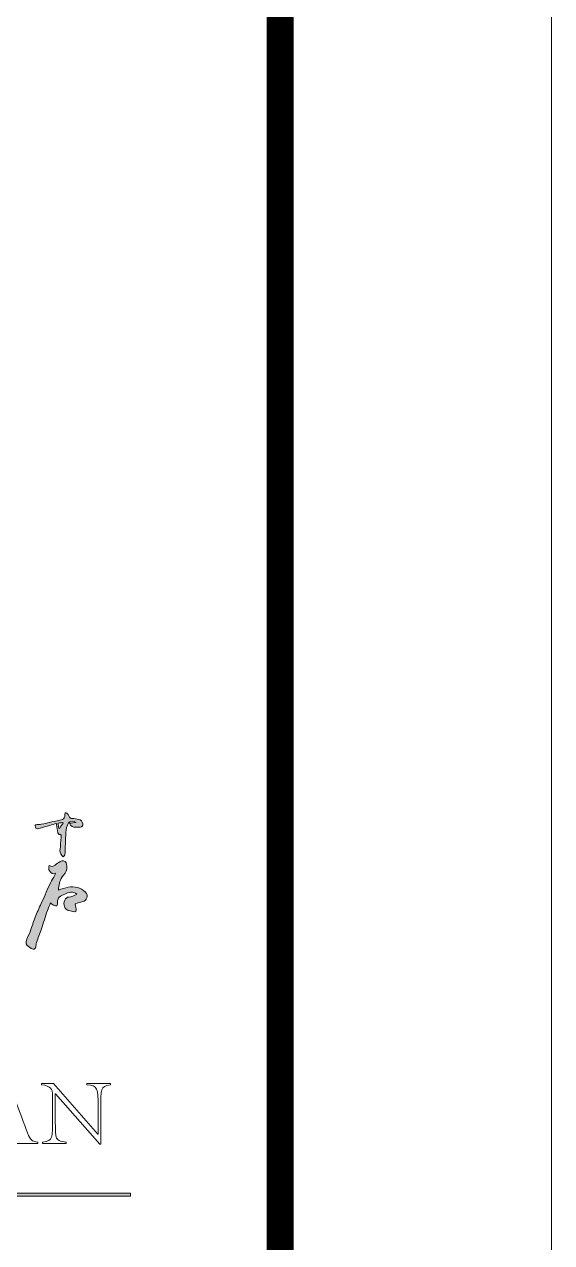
# Model space of a CAD drawing. Header units: inches. Extents: x -3272461 to -2504170, y 403793 to 1071042.
# Drawn here: x -2943617 to -2940702, y 690879 to 697612 of the extents above; entities that cross this region are included whole.
import ezdxf

# ---------------------------------------------------------------- set-up
doc = ezdxf.new("R2010")
doc.units = ezdxf.units.IN
doc.header["$LTSCALE"] = 1000
doc.header["$MEASUREMENT"] = 0
doc.layers.get('0').update_dxf_attribs({"lineweight": 18})
doc.layers.add('PUB_TITLE', color=153, linetype='Continuous', lineweight=18)
doc.layers.add('图层 1', color=7, linetype='Continuous', lineweight=18)

msp = doc.modelspace()

# ---------------------------------------------------------------- hatches: boundary and pattern name
h = msp.add_hatch(color=256)
edge = h.paths.add_edge_path(flags=0)
edge.add_spline(control_points=[(-2943316.7, 693218.2), (-2943328, 693220.7), (-2943339.6, 693223.5), (-2943351.1, 693223.2)], knot_values=[0, 0, 0, 0, 34.842868, 34.842868, 34.842868, 34.842868], weights=[1, 1, 1, 1], degree=3, periodic=0)
edge.add_spline(control_points=[(-2943351.1, 693223.2), (-2943362.5, 693223), (-2943367.3, 693226.7), (-2943370, 693237.5)], knot_values=[0, 0, 0, 0, 26.477189, 26.477189, 26.477189, 26.477189], weights=[1, 1, 1, 1], degree=3, periodic=0)
edge.add_spline(control_points=[(-2943370, 693237.5), (-2943371.6, 693243.4), (-2943376.8, 693248.9), (-2943381.6, 693253)], knot_values=[0, 0, 0, 0, 19.651519, 19.651519, 19.651519, 19.651519], weights=[1, 1, 1, 1], degree=3, periodic=0)
edge.add_spline(control_points=[(-2943381.6, 693253), (-2943387.6, 693258), (-2943391.8, 693255.2), (-2943392.7, 693247.5)], knot_values=[0, 0, 0, 0, 16.866186, 16.866186, 16.866186, 16.866186], weights=[1, 1, 1, 1], degree=3, periodic=0)
edge.add_spline(control_points=[(-2943392.7, 693247.5), (-2943393.4, 693240.5), (-2943393.9, 693233.2), (-2943396.2, 693226.7)], knot_values=[0, 0, 0, 0, 21.097334, 21.097334, 21.097334, 21.097334], weights=[1, 1, 1, 1], degree=3, periodic=0)
edge.add_spline(control_points=[(-2943396.2, 693226.7), (-2943397.6, 693222.9), (-2943402, 693218.5), (-2943405.9, 693217.6)], knot_values=[0, 0, 0, 0, 13.685045, 13.685045, 13.685045, 13.685045], weights=[1, 1, 1, 1], degree=3, periodic=0)
edge.add_spline(control_points=[(-2943405.9, 693217.6), (-2943445, 693208.4), (-2943484.4, 693199.9), (-2943523.7, 693191.4)], knot_values=[0, 0, 0, 0, 120.770531, 120.770531, 120.770531, 120.770531], weights=[1, 1, 1, 1], degree=3, periodic=0)
edge.add_spline(control_points=[(-2943523.7, 693191.4), (-2943530.9, 693189.9), (-2943538.4, 693189.7), (-2943545.7, 693189.1)], knot_values=[0, 0, 0, 0, 22.133973, 22.133973, 22.133973, 22.133973], weights=[1, 1, 1, 1], degree=3, periodic=0)
edge.add_spline(control_points=[(-2943545.7, 693189.1), (-2943549.2, 693188.7), (-2943552.7, 693188.9), (-2943556.3, 693188.9)], knot_values=[0, 0, 0, 0, 10.534797, 10.534797, 10.534797, 10.534797], weights=[1, 1, 1, 1], degree=3, periodic=0)
edge.add_spline(control_points=[(-2943556.3, 693188.9), (-2943556.1, 693184.6), (-2943556.8, 693179.9), (-2943555.5, 693176)], knot_values=[0, 0, 0, 0, 13.063534, 13.063534, 13.063534, 13.063534], weights=[1, 1, 1, 1], degree=3, periodic=0)
edge.add_spline(control_points=[(-2943555.5, 693176), (-2943552.5, 693166.8), (-2943544.9, 693165), (-2943536.6, 693167.3)], knot_values=[0, 0, 0, 0, 23.462993, 23.462993, 23.462993, 23.462993], weights=[1, 1, 1, 1], degree=3, periodic=0)
edge.add_spline(control_points=[(-2943536.6, 693167.3), (-2943516.2, 693173.1), (-2943496, 693179.3), (-2943475.7, 693185.3)], knot_values=[0, 0, 0, 0, 63.546038, 63.546038, 63.546038, 63.546038], weights=[1, 1, 1, 1], degree=3, periodic=0)
edge.add_spline(control_points=[(-2943475.7, 693185.3), (-2943463.7, 693188.8), (-2943451.8, 693192.3), (-2943439, 693196.1)], knot_values=[0, 0, 0, 0, 38.203146, 38.203146, 38.203146, 38.203146], weights=[1, 1, 1, 1], degree=3, periodic=0)
edge.add_spline(control_points=[(-2943439, 693196.1), (-2943438.5, 693192), (-2943438.3, 693190.3), (-2943438.1, 693188.6)], knot_values=[0, 0, 0, 0, 7.519536, 7.519536, 7.519536, 7.519536], weights=[1, 1, 1, 1], degree=3, periodic=0)
edge.add_spline(control_points=[(-2943438.1, 693188.6), (-2943436.2, 693174), (-2943434.7, 693159.3), (-2943432, 693144.8)], knot_values=[0, 0, 0, 0, 44.25842, 44.25842, 44.25842, 44.25842], weights=[1, 1, 1, 1], degree=3, periodic=0)
edge.add_spline(control_points=[(-2943432, 693144.8), (-2943431.3, 693141.1), (-2943426.4, 693135.1), (-2943423.8, 693135.4)], knot_values=[0, 0, 0, 0, 13.007165, 13.007165, 13.007165, 13.007165], weights=[1, 1, 1, 1], degree=3, periodic=0)
edge.add_spline(control_points=[(-2943423.8, 693135.4), (-2943410.7, 693136.5), (-2943412.6, 693128.5), (-2943413.3, 693120.5)], knot_values=[0, 0, 0, 0, 23.075484, 23.075484, 23.075484, 23.075484], weights=[1, 1, 1, 1], degree=3, periodic=0)
edge.add_spline(control_points=[(-2943413.3, 693120.5), (-2943415.4, 693095.9), (-2943416.8, 693071.2), (-2943419.7, 693046.8)], knot_values=[0, 0, 0, 0, 74.052964, 74.052964, 74.052964, 74.052964], weights=[1, 1, 1, 1], degree=3, periodic=0)
edge.add_spline(control_points=[(-2943419.7, 693046.8), (-2943421.6, 693031.6), (-2943412.2, 693023), (-2943401.4, 693010.8)], knot_values=[0, 0, 0, 0, 41.865386, 41.865386, 41.865386, 41.865386], weights=[1, 1, 1, 1], degree=3, periodic=0)
edge.add_spline(control_points=[(-2943401.4, 693010.8), (-2943398, 693014.9), (-2943392.8, 693018.1), (-2943392.6, 693021.7)], knot_values=[0, 0, 0, 0, 14.260985, 14.260985, 14.260985, 14.260985], weights=[1, 1, 1, 1], degree=3, periodic=0)
edge.add_spline(control_points=[(-2943392.6, 693021.7), (-2943390.4, 693063.2), (-2943389.7, 693104.9), (-2943386.8, 693146.5)], knot_values=[0, 0, 0, 0, 124.906471, 124.906471, 124.906471, 124.906471], weights=[1, 1, 1, 1], degree=3, periodic=0)
edge.add_spline(control_points=[(-2943386.8, 693146.5), (-2943385.5, 693164.4), (-2943382.7, 693182.7), (-2943372.8, 693198.8)], knot_values=[0, 0, 0, 0, 54.758291, 54.758291, 54.758291, 54.758291], weights=[1, 1, 1, 1], degree=3, periodic=0)
edge.add_spline(control_points=[(-2943372.8, 693198.8), (-2943365.9, 693209.9), (-2943341.5, 693212.7), (-2943330.3, 693201.5)], knot_values=[0, 0, 0, 0, 47.254849, 47.254849, 47.254849, 47.254849], weights=[1, 1, 1, 1], degree=3, periodic=0)
edge.add_spline(control_points=[(-2943330.3, 693201.5), (-2943343.3, 693199.9), (-2943355.1, 693198.4), (-2943367.1, 693196.9)], knot_values=[0, 0, 0, 0, 37.08, 37.08, 37.08, 37.08], weights=[1, 1, 1, 1], degree=3, periodic=0)
edge.add_spline(control_points=[(-2943367.1, 693196.9), (-2943359.8, 693180.3), (-2943347.8, 693174.4), (-2943331.5, 693175.7)], knot_values=[0, 0, 0, 0, 44.75449, 44.75449, 44.75449, 44.75449], weights=[1, 1, 1, 1], degree=3, periodic=0)
edge.add_spline(control_points=[(-2943331.5, 693175.7), (-2943323.8, 693176.3), (-2943316, 693175.8), (-2943308.2, 693175.8)], knot_values=[0, 0, 0, 0, 23.29589, 23.29589, 23.29589, 23.29589], weights=[1, 1, 1, 1], degree=3, periodic=0)
edge.add_spline(control_points=[(-2943308.2, 693175.8), (-2943298.4, 693175.8), (-2943292.1, 693183.4), (-2943293.9, 693193.2)], knot_values=[0, 0, 0, 0, 26.05493, 26.05493, 26.05493, 26.05493], weights=[1, 1, 1, 1], degree=3, periodic=0)
edge.add_spline(control_points=[(-2943293.9, 693193.2), (-2943296.4, 693206.2), (-2943303.5, 693215.3), (-2943316.7, 693218.2)], knot_values=[0, 0, 0, 0, 36.113608, 36.113608, 36.113608, 36.113608], weights=[1, 1, 1, 1], degree=3, periodic=0)
edge = h.paths.add_edge_path(flags=0)
edge.add_spline(control_points=[(-2943404.6, 693200.8), (-2943403.7, 693199.7), (-2943402.9, 693198.7), (-2943402.1, 693197.7)], knot_values=[0, 0, 0, 0, 3.92456, 3.92456, 3.92456, 3.92456], weights=[1, 1, 1, 1], degree=3, periodic=0)
edge.add_spline(control_points=[(-2943402.1, 693197.7), (-2943409.1, 693188), (-2943416.2, 693178.2), (-2943423.3, 693168.5)], knot_values=[0, 0, 0, 0, 36.100795, 36.100795, 36.100795, 36.100795], weights=[1, 1, 1, 1], degree=3, periodic=0)
edge.add_spline(control_points=[(-2943423.3, 693168.5), (-2943424.4, 693168.8), (-2943425.5, 693169.1), (-2943426.7, 693169.4)], knot_values=[0, 0, 0, 0, 3.518344, 3.518344, 3.518344, 3.518344], weights=[1, 1, 1, 1], degree=3, periodic=0)
edge.add_spline(control_points=[(-2943426.7, 693169.4), (-2943427.6, 693178.5), (-2943428.6, 693187.6), (-2943429.7, 693197.8)], knot_values=[0, 0, 0, 0, 28.483965, 28.483965, 28.483965, 28.483965], weights=[1, 1, 1, 1], degree=3, periodic=0)
edge.add_spline(control_points=[(-2943429.7, 693197.8), (-2943420.7, 693198.8), (-2943412.7, 693199.8), (-2943404.6, 693200.8)], knot_values=[0, 0, 0, 0, 25.274546, 25.274546, 25.274546, 25.274546], weights=[1, 1, 1, 1], degree=3, periodic=0)
edge = h.paths.add_edge_path(flags=0)
edge.add_spline(control_points=[(-2943428.2, 692827.8), (-2943426.7, 692853.6), (-2943421.7, 692878.1), (-2943407.6, 692899.9)], knot_values=[0, 0, 0, 0, 75.794614, 75.794614, 75.794614, 75.794614], weights=[1, 1, 1, 1], degree=3, periodic=0)
edge.add_spline(control_points=[(-2943407.6, 692899.9), (-2943398.3, 692914.2), (-2943383.7, 692925.9), (-2943382.2, 692944.1)], knot_values=[0, 0, 0, 0, 51.688747, 51.688747, 51.688747, 51.688747], weights=[1, 1, 1, 1], degree=3, periodic=0)
edge.add_spline(control_points=[(-2943382.2, 692944.1), (-2943381.3, 692955.2), (-2943382, 692967.6), (-2943386.1, 692977.6)], knot_values=[0, 0, 0, 0, 34.116049, 34.116049, 34.116049, 34.116049], weights=[1, 1, 1, 1], degree=3, periodic=0)
edge.add_spline(control_points=[(-2943386.1, 692977.6), (-2943391.7, 692990.9), (-2943407.3, 692993.5), (-2943419.4, 692985.6)], knot_values=[0, 0, 0, 0, 39.270942, 39.270942, 39.270942, 39.270942], weights=[1, 1, 1, 1], degree=3, periodic=0)
edge.add_spline(control_points=[(-2943419.4, 692985.6), (-2943428.8, 692979.3), (-2943438, 692972.7), (-2943447.2, 692966.1)], knot_values=[0, 0, 0, 0, 33.907497, 33.907497, 33.907497, 33.907497], weights=[1, 1, 1, 1], degree=3, periodic=0)
edge.add_spline(control_points=[(-2943447.2, 692966.1), (-2943457.1, 692959), (-2943467, 692953.8), (-2943478.1, 692963.9)], knot_values=[0, 0, 0, 0, 34.412729, 34.412729, 34.412729, 34.412729], weights=[1, 1, 1, 1], degree=3, periodic=0)
edge.add_spline(control_points=[(-2943478.1, 692963.9), (-2943478.4, 692964.3), (-2943479.4, 692963.9), (-2943480.1, 692963.8)], knot_values=[0, 0, 0, 0, 2.118778, 2.118778, 2.118778, 2.118778], weights=[1, 1, 1, 1], degree=3, periodic=0)
edge.add_spline(control_points=[(-2943480.1, 692963.8), (-2943481.8, 692952.7), (-2943485.5, 692942.7), (-2943476.4, 692931.3)], knot_values=[0, 0, 0, 0, 34.102346, 34.102346, 34.102346, 34.102346], weights=[1, 1, 1, 1], degree=3, periodic=0)
edge.add_spline(control_points=[(-2943476.4, 692931.3), (-2943467.8, 692920.5), (-2943459.9, 692914.6), (-2943443.9, 692920.1)], knot_values=[0, 0, 0, 0, 37.564667, 37.564667, 37.564667, 37.564667], weights=[1, 1, 1, 1], degree=3, periodic=0)
edge.add_spline(control_points=[(-2943443.9, 692920.1), (-2943446, 692914.5), (-2943446.6, 692911.8), (-2943448, 692909.4)], knot_values=[0, 0, 0, 0, 11.444245, 11.444245, 11.444245, 11.444245], weights=[1, 1, 1, 1], degree=3, periodic=0)
edge.add_spline(control_points=[(-2943448, 692909.4), (-2943456, 692895.5), (-2943465.3, 692882.2), (-2943472.1, 692867.7)], knot_values=[0, 0, 0, 0, 48.224772, 48.224772, 48.224772, 48.224772], weights=[1, 1, 1, 1], degree=3, periodic=0)
edge.add_spline(control_points=[(-2943472.1, 692867.7), (-2943488.5, 692833), (-2943503.5, 692797.6), (-2943519.3, 692762.5)], knot_values=[0, 0, 0, 0, 115.268592, 115.268592, 115.268592, 115.268592], weights=[1, 1, 1, 1], degree=3, periodic=0)
edge.add_spline(control_points=[(-2943519.3, 692762.5), (-2943530.7, 692737.1), (-2943543.3, 692712.2), (-2943553.7, 692686.4)], knot_values=[0, 0, 0, 0, 83.559607, 83.559607, 83.559607, 83.559607], weights=[1, 1, 1, 1], degree=3, periodic=0)
edge.add_spline(control_points=[(-2943553.7, 692686.4), (-2943563.6, 692661.5), (-2943570.7, 692635.6), (-2943580, 692610.5)], knot_values=[0, 0, 0, 0, 80.345641, 80.345641, 80.345641, 80.345641], weights=[1, 1, 1, 1], degree=3, periodic=0)
edge.add_spline(control_points=[(-2943580, 692610.5), (-2943586.7, 692592.4), (-2943594.8, 692574.8), (-2943602.4, 692557.1)], knot_values=[0, 0, 0, 0, 57.928285, 57.928285, 57.928285, 57.928285], weights=[1, 1, 1, 1], degree=3, periodic=0)
edge.add_spline(control_points=[(-2943602.4, 692557.1), (-2943611.9, 692535), (-2943608.8, 692525.1), (-2943588.6, 692512.5)], knot_values=[0, 0, 0, 0, 53.324417, 53.324417, 53.324417, 53.324417], weights=[1, 1, 1, 1], degree=3, periodic=0)
edge.add_spline(control_points=[(-2943588.6, 692512.5), (-2943586.6, 692511.3), (-2943585.6, 692508.3), (-2943583.6, 692507.5)], knot_values=[0, 0, 0, 0, 7.124062, 7.124062, 7.124062, 7.124062], weights=[1, 1, 1, 1], degree=3, periodic=0)
edge.add_spline(control_points=[(-2943583.6, 692507.5), (-2943577.1, 692504.5), (-2943570.3, 692500.3), (-2943563.7, 692500.4)], knot_values=[0, 0, 0, 0, 21.308546, 21.308546, 21.308546, 21.308546], weights=[1, 1, 1, 1], degree=3, periodic=0)
edge.add_spline(control_points=[(-2943563.7, 692500.4), (-2943560.3, 692500.5), (-2943555.7, 692508.3), (-2943554, 692513.4)], knot_values=[0, 0, 0, 0, 16.721871, 16.721871, 16.721871, 16.721871], weights=[1, 1, 1, 1], degree=3, periodic=0)
edge.add_spline(control_points=[(-2943554, 692513.4), (-2943551.5, 692520.9), (-2943552, 692529.5), (-2943549.5, 692537)], knot_values=[0, 0, 0, 0, 24.124804, 24.124804, 24.124804, 24.124804], weights=[1, 1, 1, 1], degree=3, periodic=0)
edge.add_spline(control_points=[(-2943549.5, 692537), (-2943540.9, 692562.4), (-2943531.3, 692587.3), (-2943522.7, 692612.6)], knot_values=[0, 0, 0, 0, 80.098623, 80.098623, 80.098623, 80.098623], weights=[1, 1, 1, 1], degree=3, periodic=0)
edge.add_spline(control_points=[(-2943522.7, 692612.6), (-2943511.3, 692646.3), (-2943500.8, 692680.4), (-2943489.2, 692714.1)], knot_values=[0, 0, 0, 0, 106.916061, 106.916061, 106.916061, 106.916061], weights=[1, 1, 1, 1], degree=3, periodic=0)
edge.add_spline(control_points=[(-2943489.2, 692714.1), (-2943484.3, 692728.2), (-2943477.6, 692741.7), (-2943471.4, 692756.4)], knot_values=[0, 0, 0, 0, 45.95587, 45.95587, 45.95587, 45.95587], weights=[1, 1, 1, 1], degree=3, periodic=0)
edge.add_spline(control_points=[(-2943471.4, 692756.4), (-2943463.7, 692750.7), (-2943457.9, 692745.2), (-2943451, 692741.5)], knot_values=[0, 0, 0, 0, 25.260704, 25.260704, 25.260704, 25.260704], weights=[1, 1, 1, 1], degree=3, periodic=0)
edge.add_spline(control_points=[(-2943451, 692741.5), (-2943447.4, 692739.5), (-2943441.8, 692739.2), (-2943437.7, 692740.4)], knot_values=[0, 0, 0, 0, 13.648132, 13.648132, 13.648132, 13.648132], weights=[1, 1, 1, 1], degree=3, periodic=0)
edge.add_spline(control_points=[(-2943437.7, 692740.4), (-2943435.5, 692741), (-2943433.9, 692746.3), (-2943433.6, 692749.6)], knot_values=[0, 0, 0, 0, 10.468751, 10.468751, 10.468751, 10.468751], weights=[1, 1, 1, 1], degree=3, periodic=0)
edge.add_spline(control_points=[(-2943433.6, 692749.6), (-2943433, 692755.6), (-2943434.9, 692761.9), (-2943433.5, 692767.5)], knot_values=[0, 0, 0, 0, 17.955761, 17.955761, 17.955761, 17.955761], weights=[1, 1, 1, 1], degree=3, periodic=0)
edge.add_spline(control_points=[(-2943433.5, 692767.5), (-2943431.6, 692775), (-2943429.6, 692785.1), (-2943424.1, 692788.6)], knot_values=[0, 0, 0, 0, 23.545532, 23.545532, 23.545532, 23.545532], weights=[1, 1, 1, 1], degree=3, periodic=0)
edge.add_spline(control_points=[(-2943424.1, 692788.6), (-2943404.4, 692800.9), (-2943383.8, 692812.2), (-2943360.1, 692815.4)], knot_values=[0, 0, 0, 0, 69.953017, 69.953017, 69.953017, 69.953017], weights=[1, 1, 1, 1], degree=3, periodic=0)
edge.add_spline(control_points=[(-2943360.1, 692815.4), (-2943348.3, 692817), (-2943337.1, 692815.3), (-2943326.9, 692804.9)], knot_values=[0, 0, 0, 0, 36.298344, 36.298344, 36.298344, 36.298344], weights=[1, 1, 1, 1], degree=3, periodic=0)
edge.add_spline(control_points=[(-2943326.9, 692804.9), (-2943342.3, 692798.5), (-2943354.3, 692787.2), (-2943371.7, 692789)], knot_values=[0, 0, 0, 0, 48.279492, 48.279492, 48.279492, 48.279492], weights=[1, 1, 1, 1], degree=3, periodic=0)
edge.add_spline(control_points=[(-2943371.7, 692789), (-2943375.1, 692789.3), (-2943379.7, 692787.7), (-2943382.4, 692785.3)], knot_values=[0, 0, 0, 0, 11.63689, 11.63689, 11.63689, 11.63689], weights=[1, 1, 1, 1], degree=3, periodic=0)
edge.add_spline(control_points=[(-2943382.4, 692785.3), (-2943400.1, 692769.6), (-2943404.5, 692737.6), (-2943384.8, 692721.7)], knot_values=[0, 0, 0, 0, 71.808373, 71.808373, 71.808373, 71.808373], weights=[1, 1, 1, 1], degree=3, periodic=0)
edge.add_spline(control_points=[(-2943384.8, 692721.7), (-2943370.9, 692710.6), (-2943353.7, 692711.5), (-2943337.8, 692707.9)], knot_values=[0, 0, 0, 0, 49.566485, 49.566485, 49.566485, 49.566485], weights=[1, 1, 1, 1], degree=3, periodic=0)
edge.add_spline(control_points=[(-2943337.8, 692707.9), (-2943335.7, 692707.4), (-2943329.5, 692713.5), (-2943329.8, 692716)], knot_values=[0, 0, 0, 0, 12.091291, 12.091291, 12.091291, 12.091291], weights=[1, 1, 1, 1], degree=3, periodic=0)
edge.add_spline(control_points=[(-2943329.8, 692716), (-2943330.9, 692726.7), (-2943333.7, 692737.2), (-2943336, 692747.8)], knot_values=[0, 0, 0, 0, 32.399498, 32.399498, 32.399498, 32.399498], weights=[1, 1, 1, 1], degree=3, periodic=0)
edge.add_spline(control_points=[(-2943336, 692747.8), (-2943337.6, 692748.8), (-2943336.1, 692750.5), (-2943334.3, 692751.1)], knot_values=[0, 0, 0, 0, 4.786292, 4.786292, 4.786292, 4.786292], weights=[1, 1, 1, 1], degree=3, periodic=0)
edge.add_spline(control_points=[(-2943334.3, 692751.1), (-2943320.9, 692755.6), (-2943307.7, 692760.8), (-2943294.1, 692764.1)], knot_values=[0, 0, 0, 0, 42.261771, 42.261771, 42.261771, 42.261771], weights=[1, 1, 1, 1], degree=3, periodic=0)
edge.add_spline(control_points=[(-2943294.1, 692764.1), (-2943272.1, 692769.6), (-2943258.9, 692795.8), (-2943279.1, 692815.6)], knot_values=[0, 0, 0, 0, 66.352598, 66.352598, 66.352598, 66.352598], weights=[1, 1, 1, 1], degree=3, periodic=0)
edge.add_spline(control_points=[(-2943279.1, 692815.6), (-2943306.2, 692842), (-2943338.3, 692850.1), (-2943374.5, 692842.8)], knot_values=[0, 0, 0, 0, 103.588255, 103.588255, 103.588255, 103.588255], weights=[1, 1, 1, 1], degree=3, periodic=0)
edge.add_spline(control_points=[(-2943374.5, 692842.8), (-2943392.2, 692839.3), (-2943409.5, 692833.1), (-2943428.2, 692827.8)], knot_values=[0, 0, 0, 0, 55.845286, 55.845286, 55.845286, 55.845286], weights=[1, 1, 1, 1], degree=3, periodic=0)
msp.add_hatch(color=256).paths.add_polyline_path([(-2944218.4, 691152.3), (-2943029.6, 691152.3), (-2943029.6, 691136.3), (-2944218.4, 691136.3)], flags=0)

# ---------------------------------------------------------------- linework, layer by layer
for p, q in [((-2943521.1, 691759), (-2943521.1, 691751.6)), ((-2943271.6, 691759), (-2943271.6, 691751.6)), ((-2943140, 691759), (-2943140, 691751.6)), ((-2943460.6, 691675.7), (-2943460.6, 691560.5)), ((-2943445.8, 691701.7), (-2943445.8, 691560.5)), ((-2943209, 691630), (-2943209, 691478.7)), ((-2943194.1, 691630), (-2943194.1, 691423)), ((-2943541.3, 691434.1), (-2943541.3, 691426.7)), ((-2943516.9, 691434.1), (-2943516.9, 691426.7)), ((-2943384.7, 691434.1), (-2943384.7, 691426.7))]:
    msp.add_line(p, q)
at = {"lineweight": 0}
for p, q in [((-2944218.4, 691152.3), (-2943029.6, 691152.3)), ((-2943029.6, 691136.3), (-2944218.4, 691136.3))]:
    msp.add_line(p, q, dxfattribs=at)
for points in [[(-2943405.9, 693217.6), (-2943402, 693218.5), (-2943397.6, 693222.9), (-2943396.2, 693226.7)], [(-2943396.2, 693226.7), (-2943393.9, 693233.2), (-2943393.4, 693240.5), (-2943392.7, 693247.5)], [(-2943392.7, 693247.5), (-2943391.8, 693255.2), (-2943387.6, 693258), (-2943381.6, 693253)], [(-2943381.6, 693253), (-2943376.8, 693248.9), (-2943371.6, 693243.4), (-2943370, 693237.5)], [(-2943370, 693237.5), (-2943367.3, 693226.7), (-2943362.5, 693223), (-2943351.1, 693223.2)], [(-2943351.1, 693223.2), (-2943339.6, 693223.5), (-2943328, 693220.7), (-2943316.7, 693218.2)], [(-2943556.3, 693188.9), (-2943552.7, 693188.9), (-2943549.2, 693188.7), (-2943545.7, 693189.1)], [(-2943555.5, 693176), (-2943556.8, 693179.9), (-2943556.1, 693184.6), (-2943556.3, 693188.9)], [(-2943536.6, 693167.3), (-2943544.9, 693165), (-2943552.5, 693166.8), (-2943555.5, 693176)], [(-2943545.7, 693189.1), (-2943538.4, 693189.7), (-2943530.9, 693189.9), (-2943523.7, 693191.4)], [(-2943475.7, 693185.3), (-2943496, 693179.3), (-2943516.2, 693173.1), (-2943536.6, 693167.3)], [(-2943523.7, 693191.4), (-2943484.4, 693199.9), (-2943445, 693208.4), (-2943405.9, 693217.6)], [(-2943439, 693196.1), (-2943451.8, 693192.3), (-2943463.7, 693188.8), (-2943475.7, 693185.3)], [(-2943438.1, 693188.6), (-2943438.3, 693190.3), (-2943438.5, 693192), (-2943439, 693196.1)], [(-2943432, 693144.8), (-2943434.7, 693159.3), (-2943436.2, 693174), (-2943438.1, 693188.6)], [(-2943404.6, 693200.8), (-2943412.7, 693199.8), (-2943420.7, 693198.8), (-2943429.7, 693197.8)], [(-2943429.7, 693197.8), (-2943428.6, 693187.6), (-2943427.6, 693178.5), (-2943426.7, 693169.4)], [(-2943426.7, 693169.4), (-2943425.5, 693169.1), (-2943424.4, 693168.8), (-2943423.3, 693168.5)], [(-2943423.3, 693168.5), (-2943416.2, 693178.2), (-2943409.1, 693188), (-2943402.1, 693197.7)], [(-2943402.1, 693197.7), (-2943402.9, 693198.7), (-2943403.7, 693199.7), (-2943404.6, 693200.8)], [(-2943372.8, 693198.8), (-2943382.7, 693182.7), (-2943385.5, 693164.4), (-2943386.8, 693146.5)], [(-2943330.3, 693201.5), (-2943341.5, 693212.7), (-2943365.9, 693209.9), (-2943372.8, 693198.8)], [(-2943367.1, 693196.9), (-2943355.1, 693198.4), (-2943343.3, 693199.9), (-2943330.3, 693201.5)], [(-2943331.5, 693175.7), (-2943347.8, 693174.4), (-2943359.8, 693180.3), (-2943367.1, 693196.9)], [(-2943308.2, 693175.8), (-2943316, 693175.8), (-2943323.8, 693176.3), (-2943331.5, 693175.7)], [(-2943316.7, 693218.2), (-2943303.5, 693215.3), (-2943296.4, 693206.2), (-2943293.9, 693193.2)], [(-2943293.9, 693193.2), (-2943292.1, 693183.4), (-2943298.4, 693175.8), (-2943308.2, 693175.8)], [(-2943423.8, 693135.4), (-2943426.4, 693135.1), (-2943431.3, 693141.1), (-2943432, 693144.8)], [(-2943413.3, 693120.5), (-2943412.6, 693128.5), (-2943410.7, 693136.5), (-2943423.8, 693135.4)], [(-2943419.7, 693046.8), (-2943416.8, 693071.2), (-2943415.4, 693095.9), (-2943413.3, 693120.5)], [(-2943386.8, 693146.5), (-2943389.7, 693104.9), (-2943390.4, 693063.2), (-2943392.6, 693021.7)], [(-2943401.4, 693010.8), (-2943412.2, 693023), (-2943421.6, 693031.6), (-2943419.7, 693046.8)], [(-2943392.6, 693021.7), (-2943392.8, 693018.1), (-2943398, 693014.9), (-2943401.4, 693010.8)], [(-2943476.4, 692931.3), (-2943485.5, 692942.7), (-2943481.8, 692952.7), (-2943480.1, 692963.8)], [(-2943480.1, 692963.8), (-2943479.4, 692963.9), (-2943478.4, 692964.3), (-2943478.1, 692963.9)], [(-2943478.1, 692963.9), (-2943467, 692953.8), (-2943457.1, 692959), (-2943447.2, 692966.1)], [(-2943447.2, 692966.1), (-2943438, 692972.7), (-2943428.8, 692979.3), (-2943419.4, 692985.6)], [(-2943419.4, 692985.6), (-2943407.3, 692993.5), (-2943391.7, 692990.9), (-2943386.1, 692977.6)], [(-2943386.1, 692977.6), (-2943382, 692967.6), (-2943381.3, 692955.2), (-2943382.2, 692944.1)], [(-2943443.9, 692920.1), (-2943459.9, 692914.6), (-2943467.8, 692920.5), (-2943476.4, 692931.3)], [(-2943472.1, 692867.7), (-2943465.3, 692882.2), (-2943456, 692895.5), (-2943448, 692909.4)], [(-2943448, 692909.4), (-2943446.6, 692911.8), (-2943446, 692914.5), (-2943443.9, 692920.1)], [(-2943407.6, 692899.9), (-2943421.7, 692878.1), (-2943426.7, 692853.6), (-2943428.2, 692827.8)], [(-2943382.2, 692944.1), (-2943383.7, 692925.9), (-2943398.3, 692914.2), (-2943407.6, 692899.9)], [(-2943519.3, 692762.5), (-2943503.5, 692797.6), (-2943488.5, 692833), (-2943472.1, 692867.7)], [(-2943428.2, 692827.8), (-2943409.5, 692833.1), (-2943392.2, 692839.3), (-2943374.5, 692842.8)], [(-2943374.5, 692842.8), (-2943338.3, 692850.1), (-2943306.2, 692842), (-2943279.1, 692815.6)], [(-2943553.7, 692686.4), (-2943543.3, 692712.2), (-2943530.7, 692737.1), (-2943519.3, 692762.5)], [(-2943471.4, 692756.4), (-2943477.6, 692741.7), (-2943484.3, 692728.2), (-2943489.2, 692714.1)], [(-2943451, 692741.5), (-2943457.9, 692745.2), (-2943463.7, 692750.7), (-2943471.4, 692756.4)], [(-2943433.5, 692767.5), (-2943434.9, 692761.9), (-2943433, 692755.6), (-2943433.6, 692749.6)], [(-2943424.1, 692788.6), (-2943429.6, 692785.1), (-2943431.6, 692775), (-2943433.5, 692767.5)], [(-2943360.1, 692815.4), (-2943383.8, 692812.2), (-2943404.4, 692800.9), (-2943424.1, 692788.6)], [(-2943384.8, 692721.7), (-2943404.5, 692737.6), (-2943400.1, 692769.6), (-2943382.4, 692785.3)], [(-2943382.4, 692785.3), (-2943379.7, 692787.7), (-2943375.1, 692789.3), (-2943371.7, 692789)], [(-2943371.7, 692789), (-2943354.3, 692787.2), (-2943342.3, 692798.5), (-2943326.9, 692804.9)], [(-2943326.9, 692804.9), (-2943337.1, 692815.3), (-2943348.3, 692817), (-2943360.1, 692815.4)], [(-2943334.3, 692751.1), (-2943336.1, 692750.5), (-2943337.6, 692748.8), (-2943336, 692747.8)], [(-2943294.1, 692764.1), (-2943307.7, 692760.8), (-2943320.9, 692755.6), (-2943334.3, 692751.1)], [(-2943279.1, 692815.6), (-2943258.9, 692795.8), (-2943272.1, 692769.6), (-2943294.1, 692764.1)], [(-2943580, 692610.5), (-2943570.7, 692635.6), (-2943563.6, 692661.5), (-2943553.7, 692686.4)], [(-2943489.2, 692714.1), (-2943500.8, 692680.4), (-2943511.3, 692646.3), (-2943522.7, 692612.6)], [(-2943437.7, 692740.4), (-2943441.8, 692739.2), (-2943447.4, 692739.5), (-2943451, 692741.5)], [(-2943433.6, 692749.6), (-2943433.9, 692746.3), (-2943435.5, 692741), (-2943437.7, 692740.4)], [(-2943337.8, 692707.9), (-2943353.7, 692711.5), (-2943370.9, 692710.6), (-2943384.8, 692721.7)], [(-2943329.8, 692716), (-2943329.5, 692713.5), (-2943335.7, 692707.4), (-2943337.8, 692707.9)], [(-2943336, 692747.8), (-2943333.7, 692737.2), (-2943330.9, 692726.7), (-2943329.8, 692716)], [(-2943588.6, 692512.5), (-2943608.8, 692525.1), (-2943611.9, 692535), (-2943602.4, 692557.1)], [(-2943602.4, 692557.1), (-2943594.8, 692574.8), (-2943586.7, 692592.4), (-2943580, 692610.5)], [(-2943522.7, 692612.6), (-2943531.3, 692587.3), (-2943540.9, 692562.4), (-2943549.5, 692537)], [(-2943583.6, 692507.5), (-2943585.6, 692508.3), (-2943586.6, 692511.3), (-2943588.6, 692512.5)], [(-2943563.7, 692500.4), (-2943570.3, 692500.3), (-2943577.1, 692504.5), (-2943583.6, 692507.5)], [(-2943554, 692513.4), (-2943555.7, 692508.3), (-2943560.3, 692500.5), (-2943563.7, 692500.4)], [(-2943549.5, 692537), (-2943552, 692529.5), (-2943551.5, 692520.9), (-2943554, 692513.4)], [(-2943521.1, 691759), (-2943521.1, 691759), (-2943455.8, 691759), (-2943455.8, 691759)], [(-2943472.8, 691732), (-2943481.9, 691742.6), (-2943493, 691748.4), (-2943521.1, 691751.6)], [(-2943455.8, 691759), (-2943455.8, 691759), (-2943210.6, 691478.7), (-2943210.6, 691478.7)], [(-2943271.6, 691759), (-2943271.6, 691759), (-2943140, 691759), (-2943140, 691759)], [(-2943209, 691630), (-2943209, 691733.5), (-2943209.5, 691747.4), (-2943271.6, 691751.6)], [(-2943140, 691751.6), (-2943170.7, 691748.9), (-2943184, 691738.9), (-2943188.8, 691723.5)], [(-2943460.6, 691675.7), (-2943460.6, 691722.9), (-2943463.3, 691720.3), (-2943472.8, 691732)], [(-2943200, 691423), (-2943200, 691423), (-2943444.7, 691701.7), (-2943444.7, 691701.7)], [(-2943444.7, 691701.7), (-2943444.7, 691701.7), (-2943445.8, 691701.7), (-2943445.8, 691701.7)], [(-2943188.8, 691723.5), (-2943193.6, 691707), (-2943194.1, 691679.9), (-2943194.1, 691630)], [(-2943667.1, 691668.8), (-2943642.7, 691602.4), (-2943618.8, 691536.1), (-2943598.6, 691485.1)], [(-2943466.5, 691461.7), (-2943462.2, 691477.7), (-2943460.6, 691506.9), (-2943460.6, 691560.5)], [(-2943445.8, 691560.5), (-2943445.2, 691506.9), (-2943444.7, 691477.7), (-2943441, 691462.8)], [(-2943598.6, 691485.1), (-2943582.7, 691445.8), (-2943578.4, 691440), (-2943541.3, 691434.1)], [(-2943210.6, 691478.7), (-2943210.6, 691478.7), (-2943209, 691478.7), (-2943209, 691478.7)], [(-2943541.3, 691426.7), (-2943541.3, 691426.7), (-2943662.8, 691426.7), (-2943662.8, 691426.7)], [(-2943384.7, 691426.7), (-2943384.7, 691426.7), (-2943516.9, 691426.7), (-2943516.9, 691426.7)], [(-2943516.9, 691434.1), (-2943485.6, 691436.2), (-2943470.7, 691446.9), (-2943466.5, 691461.7)], [(-2943441, 691462.8), (-2943436.2, 691446.3), (-2943420.3, 691436.8), (-2943384.7, 691434.1)], [(-2943194.1, 691423), (-2943194.1, 691423), (-2943200, 691423), (-2943200, 691423)]]:
    msp.add_open_spline(points, degree=3)
at = {"layer": 'PUB_TITLE'}
msp.add_lwpolyline([(-2940702.2, 638130.6), (-2940702.2, 701130.6), (-3029802.2, 701130.6), (-3029802.2, 638130.6)], close=True, dxfattribs=at)
msp.add_lwpolyline([(-2942202.2, 639630.6, 150, 150, 0), (-2942202.2, 699630.6, 150, 150, 0), (-3026052.2, 699630.6, 150, 150, 0), (-3026052.2, 639630.6, 150, 150, 0)], format="xyseb", close=True, dxfattribs=at)
at = {"layer": '图层 1', "lineweight": 0}
msp.add_line((-2943029.6, 691152.3), (-2943029.6, 691136.3), dxfattribs=at)

doc.saveas('drawing.dxf')
